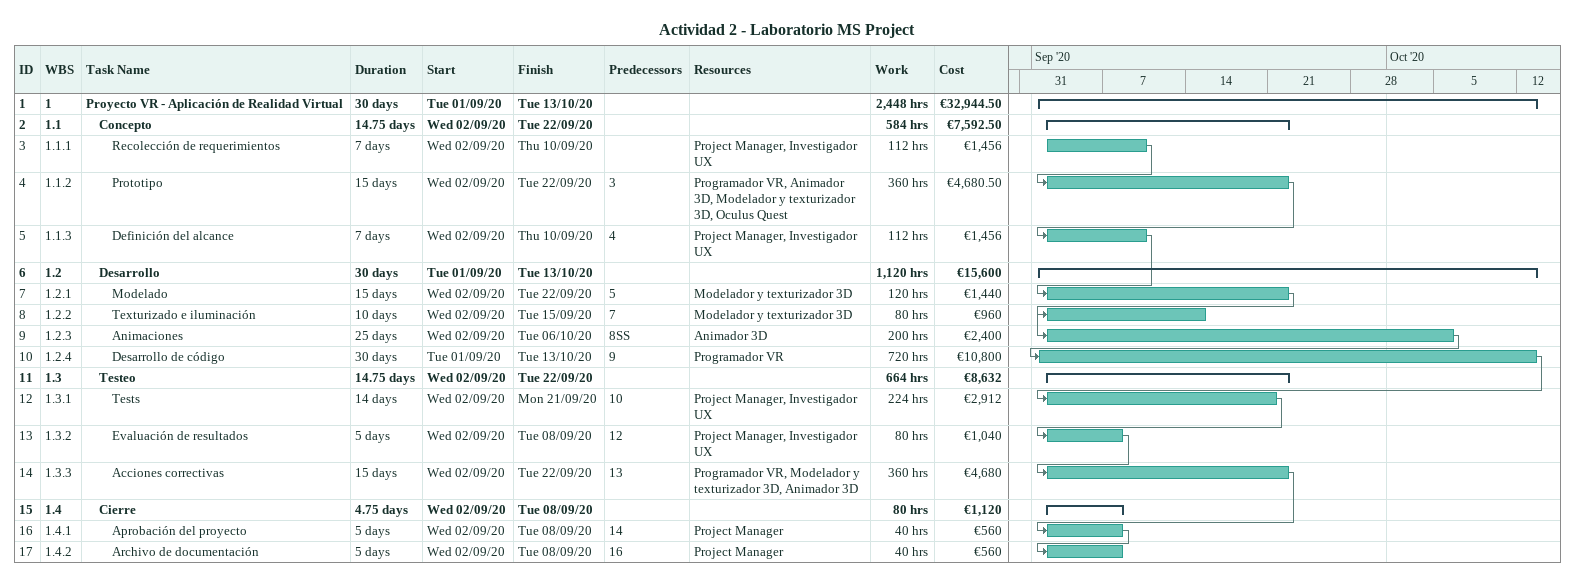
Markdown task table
Actividad 2 - Laboratorio MS Project

| ID | WBS | Task | Duration | Start | Finish | Predecessors | Resources | Work (h) | Cost (€) |
|---|---|---|---|---|---|---|---|---|---|
| 1 | 1 | **Proyecto VR - Aplicación de Realidad Virtual** | 30d | 2020-09-01 | 2020-10-13 |  |  | 2448 | 32944.50 |
| 2 | 1.1 | **Concepto** | 14.75d | 2020-09-02 | 2020-09-22 |  |  | 584 | 7592.50 |
| 3 | 1.1.1 | Recolección de requerimientos | 7d | 2020-09-02 | 2020-09-10 |  | Project Manager, Investigador UX | 112 | 1456 |
| 4 | 1.1.2 | Prototipo | 15d | 2020-09-02 | 2020-09-22 | 3 | Programador VR, Animador 3D, Modelador y texturizador 3D, Oculus Quest | 360 | 4680.50 |
| 5 | 1.1.3 | Definición del alcance | 7d | 2020-09-02 | 2020-09-10 | 4 | Project Manager, Investigador UX | 112 | 1456 |
| 6 | 1.2 | **Desarrollo** | 30d | 2020-09-01 | 2020-10-13 |  |  | 1120 | 15600 |
| 7 | 1.2.1 | Modelado | 15d | 2020-09-02 | 2020-09-22 | 5 | Modelador y texturizador 3D | 120 | 1440 |
| 8 | 1.2.2 | Texturizado e iluminación | 10d | 2020-09-02 | 2020-09-15 | 7 | Modelador y texturizador 3D | 80 | 960 |
| 9 | 1.2.3 | Animaciones | 25d | 2020-09-02 | 2020-10-06 | 8SS | Animador 3D | 200 | 2400 |
| 10 | 1.2.4 | Desarrollo de código | 30d | 2020-09-01 | 2020-10-13 | 9 | Programador VR | 720 | 10800 |
| 11 | 1.3 | **Testeo** | 14.75d | 2020-09-02 | 2020-09-22 |  |  | 664 | 8632 |
| 12 | 1.3.1 | Tests | 14d | 2020-09-02 | 2020-09-21 | 10 | Project Manager, Investigador UX | 224 | 2912 |
| 13 | 1.3.2 | Evaluación de resultados | 5d | 2020-09-02 | 2020-09-08 | 12 | Project Manager, Investigador UX | 80 | 1040 |
| 14 | 1.3.3 | Acciones correctivas | 15d | 2020-09-02 | 2020-09-22 | 13 | Programador VR, Modelador y texturizador 3D, Animador 3D | 360 | 4680 |
| 15 | 1.4 | **Cierre** | 4.75d | 2020-09-02 | 2020-09-08 |  |  | 80 | 1120 |
| 16 | 1.4.1 | Aprobación del proyecto | 5d | 2020-09-02 | 2020-09-08 | 14 | Project Manager | 40 | 560 |
| 17 | 1.4.2 | Archivo de documentación | 5d | 2020-09-02 | 2020-09-08 | 16 | Project Manager | 40 | 560 |
